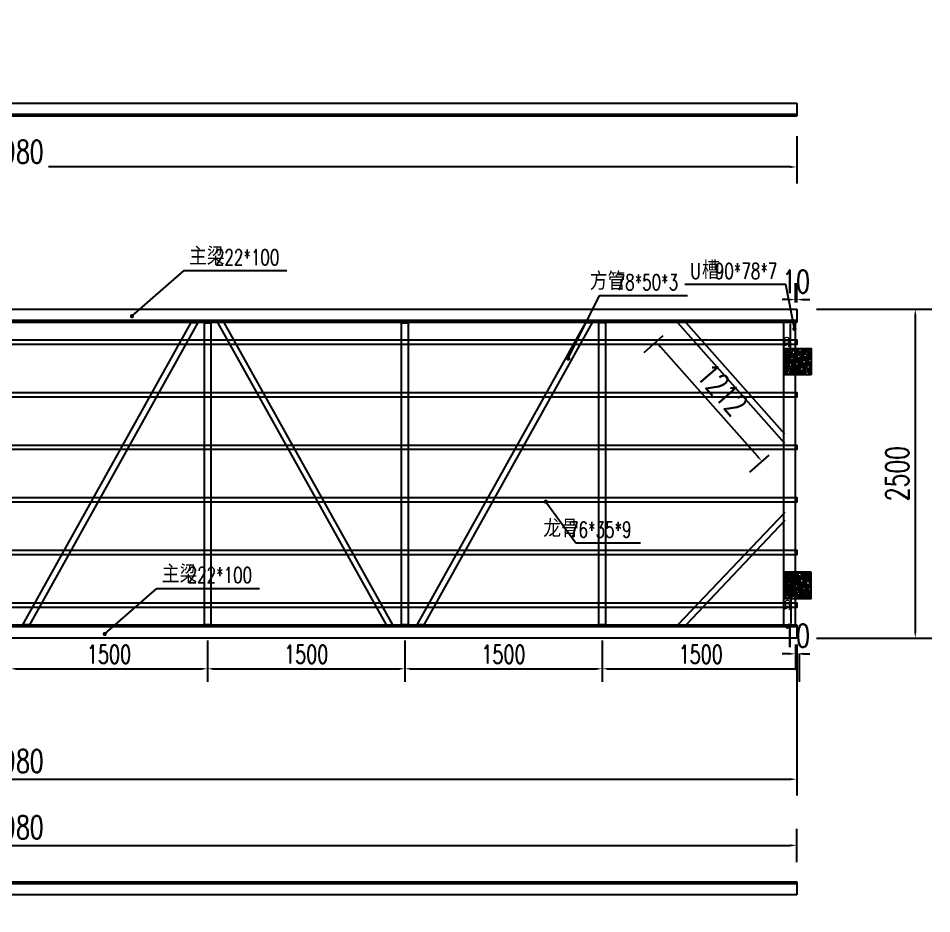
# Model space of a CAD drawing. Header units: millimetres. Extents: x 20612 to 95723, y -26499 to 156976.
# Drawn here: x 80936 to 87883, y -5335 to 1473 of the extents above; entities that cross this region are included whole.
import ezdxf

# ---------------------------------------------------------------- set-up
doc = ezdxf.new("R2010")
doc.units = ezdxf.units.MM
doc.header["$LTSCALE"] = 1000
for name, color, linetype in [('DIM_LEAD', 3, 'Continuous'), ('PUB_TEXT', 7, 'Continuous'), ('W-STEEL_KEEL钢龙骨', 5, 'Continuous'), ('浮箱U槽', 5, 'Continuous'), ('铝合金', 7, 'Continuous')]:
    doc.layers.add(name, color=color, linetype=linetype)
doc.styles.add('_TCH_DIM', font='SIMPLEX.shx', dxfattribs={"bigfont": 'hztxt.shx'})
doc.styles.add('STANDARD_T3', font='simplex.shx', dxfattribs={"width": 0.7, "bigfont": 'hztxt.shx'})
doc.dimstyles.new('W&&10', dxfattribs={"dimtxt": 35, "dimasz": 10, "dimexe": 25, "dimexo": 30, "dimgap": 10, "dimtad": 1, "dimdec": 0, "dimzin": 0, "dimdsep": 46, "dimtxsty": 'STANDARD_T3', "dimcen": 0.09, "dimclrd": 1, "dimclre": 1, "dimclrt": 7, "dimazin": 2, "dimtfac": 1, "dimtdec": 0, "dimtix": 1, "dimtmove": 2, "dimatfit": 3, "dimfxl": 100, "dimtolj": 1, "dimtzin": 0, "dimarcsym": 0})
doc.dimstyles.new('W&&40', dxfattribs={"dimtxt": 140, "dimasz": 40, "dimexe": 100, "dimexo": 120, "dimgap": 40, "dimtad": 1, "dimdec": 0, "dimzin": 0, "dimdsep": 46, "dimtxsty": 'STANDARD_T3', "dimcen": 0.09, "dimclrd": 1, "dimclre": 1, "dimclrt": 7, "dimazin": 2, "dimtfac": 1, "dimtdec": 0, "dimtix": 1, "dimtmove": 2, "dimatfit": 3, "dimfxl": 100, "dimtolj": 1, "dimtzin": 0, "dimarcsym": 0})
doc.dimstyles.new('W&&50', dxfattribs={"dimtxt": 175, "dimasz": 50, "dimexe": 125, "dimexo": 150, "dimgap": 50, "dimtad": 1, "dimdec": 0, "dimzin": 0, "dimdsep": 46, "dimtxsty": 'STANDARD_T3', "dimcen": 0.09, "dimclrd": 1, "dimclre": 1, "dimclrt": 7, "dimazin": 2, "dimtfac": 1, "dimtdec": 0, "dimtix": 1, "dimtmove": 2, "dimatfit": 3, "dimfxl": 100, "dimtolj": 1, "dimtzin": 0, "dimarcsym": 0})

# ---------------------------------------------------------------- blocks, each defined once
blk = doc.blocks.new('01')
h = blk.add_hatch()
h.set_pattern_fill('HOUND', color=77, scale=5)
h.paths.add_polyline_path([(50227.1, 12927.9), (50227.1, 12727.9), (50427.1, 12727.9), (50427.1, 12927.9)])
h.paths.add_polyline_path([(50382.1, 12892.9, -1), (50402.1, 12892.9, -1)], flags=16)
h.paths.add_polyline_path([(50252.1, 12892.9, -1), (50272.1, 12892.9, -1)], flags=16)
h.paths.add_polyline_path([(50402.1, 12762.9, -1), (50382.1, 12762.9, -1)], flags=16)
h.paths.add_polyline_path([(50272.1, 12762.9, -1), (50252.1, 12762.9, -1)], flags=16)
at = {"color": 251}
blk.add_lwpolyline([(50227.1, 12927.9), (50427.1, 12927.9), (50427.1, 12727.9), (50227.1, 12727.9)], close=True, dxfattribs=at)
at = {"color": 6}
for centre in [(50262.1, 12892.9), (50392.1, 12892.9), (50262.1, 12762.9), (50392.1, 12762.9)]:
    blk.add_circle(centre, 10, dxfattribs=at)
blk = doc.blocks.new('*D130')
at = {"color": 1, "lineweight": -2, "transparency": 16777216}
for p, q in [((86807.8, -848.9), (86807.8, -1128.4)), ((86831.4, -838.9), (86832.8, -838.9)), ((86846.4, -1138.4), (86782.8, -1138.4))]:
    blk.add_line(p, q, dxfattribs=at)
at = {"color": 1, "transparency": 16777216}
for points in [[(86806.1, -848.9), (86809.4, -848.9), (86807.8, -838.9)], [(86806.1, -1128.4), (86809.4, -1128.4), (86807.8, -1138.4)]]:
    blk.add_solid(points, dxfattribs=at)
at = {"layer": 'Defpoints', "color": 0, "transparency": 16777216}
for p in [(86801.4, -838.9), (86807.8, -1138.4), (86876.4, -1138.4)]:
    blk.add_point(p, dxfattribs=at)
at = {"color": 7, "transparency": 16777216, "insert": (86780.3, -988.7), "char_height": 35, "attachment_point": 5, "rotation": 90, "style": 'STANDARD_T3'}
blk.add_mtext('\\A1;300', dxfattribs=at)
blk = doc.blocks.new('*D131')
at = {"color": 1, "lineweight": -2, "transparency": 16777216}
for p, q in [((86846.4, -2839), (86788.4, -2839)), ((86813.4, -3128.9), (86813.4, -2849)), ((86831.4, -3138.9), (86838.4, -3138.9))]:
    blk.add_line(p, q, dxfattribs=at)
at = {"color": 1, "transparency": 16777216}
for points in [[(86811.7, -2849), (86815, -2849), (86813.4, -2839)], [(86811.7, -3128.9), (86815, -3128.9), (86813.4, -3138.9)]]:
    blk.add_solid(points, dxfattribs=at)
at = {"layer": 'Defpoints', "color": 0, "transparency": 16777216}
for p in [(86813.4, -2839), (86876.4, -2839), (86801.4, -3138.9)]:
    blk.add_point(p, dxfattribs=at)
at = {"color": 7, "transparency": 16777216, "insert": (86785.9, -2988.9), "char_height": 35, "attachment_point": 5, "rotation": 90, "style": 'STANDARD_T3'}
blk.add_mtext('\\A1;300', dxfattribs=at)
blk = doc.blocks.new('*D98')
at = {"layer": 'Defpoints', "color": 0, "transparency": 16777216}
for p in [(80876.2, -3138.9), (82375.9, -3138.9), (82375.9, -3472.9)]:
    blk.add_point(p, dxfattribs=at)
at = {"layer": '浮箱U槽', "color": 1, "lineweight": -2, "transparency": 16777216}
for p, q in [((80876.2, -3258.9), (80876.2, -3572.9)), ((82375.9, -3258.9), (82375.9, -3572.9)), ((80916.2, -3472.9), (82335.9, -3472.9))]:
    blk.add_line(p, q, dxfattribs=at)
at = {"layer": '浮箱U槽', "color": 1, "transparency": 16777216}
for points in [[(80916.2, -3466.3), (80916.2, -3479.6), (80876.2, -3472.9)], [(82335.9, -3466.3), (82335.9, -3479.6), (82375.9, -3472.9)]]:
    blk.add_solid(points, dxfattribs=at)
at = {"layer": '浮箱U槽', "color": 7, "transparency": 16777216, "insert": (81626.1, -3362.9), "char_height": 140, "attachment_point": 5, "style": 'STANDARD_T3'}
blk.add_mtext('\\A1;1500', dxfattribs=at)
blk = doc.blocks.new('*D99')
at = {"layer": 'Defpoints', "color": 0, "transparency": 16777216}
for p in [(82375.9, -3138.9), (83875.9, -3138.9), (83875.9, -3472.9)]:
    blk.add_point(p, dxfattribs=at)
at = {"layer": '浮箱U槽', "color": 1, "lineweight": -2, "transparency": 16777216}
for p, q in [((82375.9, -3258.9), (82375.9, -3572.9)), ((83875.9, -3258.9), (83875.9, -3572.9)), ((82415.9, -3472.9), (83835.9, -3472.9))]:
    blk.add_line(p, q, dxfattribs=at)
at = {"layer": '浮箱U槽', "color": 1, "transparency": 16777216}
for points in [[(82415.9, -3466.3), (82415.9, -3479.6), (82375.9, -3472.9)], [(83835.9, -3466.3), (83835.9, -3479.6), (83875.9, -3472.9)]]:
    blk.add_solid(points, dxfattribs=at)
at = {"layer": '浮箱U槽', "color": 7, "transparency": 16777216, "insert": (83125.9, -3362.9), "char_height": 140, "attachment_point": 5, "style": 'STANDARD_T3'}
blk.add_mtext('\\A1;1500', dxfattribs=at)
blk = doc.blocks.new('*D100')
at = {"layer": 'Defpoints', "color": 0, "transparency": 16777216}
for p in [(83875.9, -3138.9), (85375.9, -3138.9), (85375.9, -3472.9)]:
    blk.add_point(p, dxfattribs=at)
at = {"layer": '浮箱U槽', "color": 1, "lineweight": -2, "transparency": 16777216}
for p, q in [((83875.9, -3258.9), (83875.9, -3572.9)), ((85375.9, -3258.9), (85375.9, -3572.9)), ((83915.9, -3472.9), (85335.9, -3472.9))]:
    blk.add_line(p, q, dxfattribs=at)
at = {"layer": '浮箱U槽', "color": 1, "transparency": 16777216}
for points in [[(83915.9, -3466.3), (83915.9, -3479.6), (83875.9, -3472.9)], [(85335.9, -3466.3), (85335.9, -3479.6), (85375.9, -3472.9)]]:
    blk.add_solid(points, dxfattribs=at)
at = {"layer": '浮箱U槽', "color": 7, "transparency": 16777216, "insert": (84625.9, -3362.9), "char_height": 140, "attachment_point": 5, "style": 'STANDARD_T3'}
blk.add_mtext('\\A1;1500', dxfattribs=at)
blk = doc.blocks.new('*D101')
at = {"layer": 'Defpoints', "color": 0, "transparency": 16777216}
for p in [(85375.9, -3138.9), (86876.4, -3238.9), (86876.4, -3472.9)]:
    blk.add_point(p, dxfattribs=at)
at = {"layer": '浮箱U槽', "color": 1, "lineweight": -2, "transparency": 16777216}
for p, q in [((85375.9, -3258.9), (85375.9, -3572.9)), ((86876.4, -3358.9), (86876.4, -3572.9)), ((85415.9, -3472.9), (86836.4, -3472.9))]:
    blk.add_line(p, q, dxfattribs=at)
at = {"layer": '浮箱U槽', "color": 1, "transparency": 16777216}
for points in [[(85415.9, -3466.3), (85415.9, -3479.6), (85375.9, -3472.9)], [(86836.4, -3466.3), (86836.4, -3479.6), (86876.4, -3472.9)]]:
    blk.add_solid(points, dxfattribs=at)
at = {"layer": '浮箱U槽', "color": 7, "transparency": 16777216, "insert": (86126.2, -3362.9), "char_height": 140, "attachment_point": 5, "style": 'STANDARD_T3'}
blk.add_mtext('\\A1;1500', dxfattribs=at)
blk = doc.blocks.new('*D111')
at = {"color": 1, "lineweight": -2, "transparency": 16777216}
for p, q in [((85839.3, -941.5), (85692.8, -1071.7)), ((85819.5, -1026), (86558, -1857.3)), ((86644.3, -1847.5), (86497.8, -1977.7))]:
    blk.add_line(p, q, dxfattribs=at)
at = {"color": 1, "transparency": 16777216}
for points in [[(85825.7, -1020.5), (85813.2, -1031.6), (85786.2, -988.7)], [(86564.3, -1851.7), (86551.8, -1862.8), (86591.2, -1894.6)]]:
    blk.add_solid(points, dxfattribs=at)
at = {"layer": 'Defpoints', "color": 0, "transparency": 16777216}
for p in [(85951.4, -841.9), (86756.4, -1747.9), (86591.2, -1894.6)]:
    blk.add_point(p, dxfattribs=at)
at = {"color": 7, "transparency": 16777216, "insert": (86291.5, -1350.3), "char_height": 175, "attachment_point": 5, "rotation": 311.62194, "style": 'STANDARD_T3'}
blk.add_mtext('\\A1;1212', dxfattribs=at)
blk = doc.blocks.new('*D112')
at = {"color": 1, "lineweight": -2, "transparency": 16777216}
for p, q in [((74876.4, -3288.9), (74876.4, -4437.3)), ((86856.4, -3388.9), (86856.4, -4437.3)), ((74926.4, -4312.3), (86806.4, -4312.3))]:
    blk.add_line(p, q, dxfattribs=at)
at = {"color": 1, "transparency": 16777216}
for points in [[(74926.4, -4304), (74926.4, -4320.7), (74876.4, -4312.3)], [(86806.4, -4304), (86806.4, -4320.7), (86856.4, -4312.3)]]:
    blk.add_solid(points, dxfattribs=at)
at = {"layer": 'Defpoints', "color": 0, "transparency": 16777216}
for p in [(74876.4, -3138.9), (86856.4, -3238.9), (86856.4, -4312.3)]:
    blk.add_point(p, dxfattribs=at)
at = {"color": 7, "transparency": 16777216, "insert": (80866.4, -4174.8), "char_height": 175, "attachment_point": 5, "style": 'STANDARD_T3'}
blk.add_mtext('\\A1;11980', dxfattribs=at)
blk = doc.blocks.new('*D113')
at = {"color": 1, "lineweight": -2, "transparency": 16777216}
for p, q in [((74876.4, 577.5), (74876.4, 217.6)), ((86856.4, 577.5), (86856.4, 217.6)), ((74926.4, 342.6), (80565.6, 342.6)), ((86806.4, 342.6), (81167.2, 342.6))]:
    blk.add_line(p, q, dxfattribs=at)
at = {"color": 1, "transparency": 16777216}
for points in [[(74926.4, 350.9), (74926.4, 334.3), (74876.4, 342.6)], [(86806.4, 350.9), (86806.4, 334.3), (86856.4, 342.6)]]:
    blk.add_solid(points, dxfattribs=at)
at = {"layer": 'Defpoints', "color": 0, "transparency": 16777216}
for p in [(74876.4, 727.5), (86856.4, 727.5), (86856.4, 342.6)]:
    blk.add_point(p, dxfattribs=at)
at = {"color": 7, "transparency": 16777216, "insert": (80866.4, 457.7), "char_height": 175, "attachment_point": 5, "style": 'STANDARD_T3'}
blk.add_mtext('\\A1;11980', dxfattribs=at)
blk = doc.blocks.new('*D114')
at = {"color": 1, "lineweight": -2, "transparency": 16777216}
for p, q in [((74950.1, 971.1), (75020.6, 1204)), ((74726.4, 727.5), (74378.6, 727.5))]:
    blk.add_line(p, q, dxfattribs=at)
blk.add_arc((74876.4, 727.5), 372.8, 80.85077, 172.30934, dxfattribs=at)
at = {"color": 1, "transparency": 16777216}
for points in [[(74937.6, 1103.7), (74933.8, 1087.5), (74984.4, 1084.3)], [(74515.3, 776.9), (74498.7, 778), (74503.6, 727.5)]]:
    blk.add_solid(points, dxfattribs=at)
at = {"layer": 'Defpoints', "color": 0, "transparency": 16777216}
for p in [(74756.4, 1080.5), (74906.7, 827.5), (74876.4, 727.5), (74876.4, 727.5), (86856.4, 727.5)]:
    blk.add_point(p, dxfattribs=at)
at = {"color": 7, "transparency": 16777216, "insert": (74572.3, 1137.3), "char_height": 175, "attachment_point": 5, "rotation": 36.58005, "style": 'STANDARD_T3'}
blk.add_mtext('\\A1;106.84°', dxfattribs=at)
blk = doc.blocks.new('*D118')
at = {"color": 1, "lineweight": -2, "transparency": 16777216}
for p, q in [((74876.4, -4941.9), (74876.4, -4690.7)), ((86856.4, -4941.9), (86856.4, -4690.7)), ((74926.4, -4815.7), (86806.4, -4815.7))]:
    blk.add_line(p, q, dxfattribs=at)
at = {"color": 1, "transparency": 16777216}
for points in [[(74926.4, -4807.4), (74926.4, -4824.1), (74876.4, -4815.7)], [(86806.4, -4807.4), (86806.4, -4824.1), (86856.4, -4815.7)]]:
    blk.add_solid(points, dxfattribs=at)
at = {"layer": 'Defpoints', "color": 0, "transparency": 16777216}
for p in [(86856.4, -4815.7), (74876.4, -5091.9), (86856.4, -5091.9)]:
    blk.add_point(p, dxfattribs=at)
at = {"color": 7, "transparency": 16777216, "insert": (80866.4, -4678.2), "char_height": 175, "attachment_point": 5, "style": 'STANDARD_T3'}
blk.add_mtext('\\A1;11980', dxfattribs=at)
blk = doc.blocks.new('*D119')
at = {"color": 1, "lineweight": -2, "transparency": 16777216}
blk.add_arc((74906.7, -5191.9), 102.3, 28.2828, 78.54698, dxfattribs=at)
at = {"color": 1, "transparency": 16777216}
for points in [[(74927.4, -5099.9), (74926.6, -5083.3), (74877, -5093.9)], [(75004.8, -5141.3), (74988.7, -5145.4), (75009, -5191.9)]]:
    blk.add_solid(points, dxfattribs=at)
at = {"layer": 'Defpoints', "color": 0, "transparency": 16777216}
for p in [(74876.4, -5091.9), (74989.8, -5132.3), (74906.7, -5191.9), (74906.7, -5191.9), (86856.4, -5191.9)]:
    blk.add_point(p, dxfattribs=at)
at = {"color": 7, "transparency": 16777216, "insert": (75049.6, -4999.3), "char_height": 175, "attachment_point": 5, "rotation": 323.41489, "style": 'STANDARD_T3'}
blk.add_mtext('\\A1;106.83°', dxfattribs=at)
blk = doc.blocks.new('*D123')
at = {"color": 1, "lineweight": -2, "transparency": 16777216}
for p, q in [((87006.4, -738.9), (87883.4, -738.9)), ((87758.4, -788.9), (87758.4, -3188.9)), ((87006.4, -3238.9), (87883.4, -3238.9))]:
    blk.add_line(p, q, dxfattribs=at)
at = {"color": 1, "transparency": 16777216}
for points in [[(87750.1, -788.9), (87766.7, -788.9), (87758.4, -738.9)], [(87750.1, -3188.9), (87766.7, -3188.9), (87758.4, -3238.9)]]:
    blk.add_solid(points, dxfattribs=at)
at = {"layer": 'Defpoints', "color": 0, "transparency": 16777216}
for p in [(86856.4, -738.9), (86856.4, -3238.9), (87758.4, -3238.9)]:
    blk.add_point(p, dxfattribs=at)
at = {"color": 7, "transparency": 16777216, "insert": (87620.9, -1988.9), "char_height": 175, "attachment_point": 5, "rotation": 90, "style": 'STANDARD_T3'}
blk.add_mtext('\\A1;2500', dxfattribs=at)
blk = doc.blocks.new('*D126')
at = {"color": 1, "lineweight": -2, "transparency": 16777216}
for p, q in [((86846.4, -688.9), (86846.4, -540.9)), ((86856.4, -688.9), (86856.4, -540.9)), ((86796.4, -665.9), (86746.4, -665.9)), ((86846.4, -665.9), (86856.4, -665.9)), ((86906.4, -665.9), (86956.4, -665.9))]:
    blk.add_line(p, q, dxfattribs=at)
at = {"color": 1, "transparency": 16777216}
for points in [[(86796.4, -657.5), (86796.4, -674.2), (86846.4, -665.9)], [(86906.4, -657.5), (86906.4, -674.2), (86856.4, -665.9)]]:
    blk.add_solid(points, dxfattribs=at)
at = {"layer": 'Defpoints', "color": 0, "transparency": 16777216}
for p in [(86856.4, -665.9), (86846.4, -838.9), (86856.4, -838.9)]:
    blk.add_point(p, dxfattribs=at)
at = {"color": 7, "transparency": 16777216, "insert": (86851.4, -528.4), "char_height": 175, "attachment_point": 5, "style": 'STANDARD_T3'}
blk.add_mtext('\\A1;10', dxfattribs=at)
blk = doc.blocks.new('*D127')
at = {"color": 1, "lineweight": -2, "transparency": 16777216}
for p, q in [((86846.4, -3288.9), (86846.4, -3483.9)), ((86856.4, -3288.9), (86856.4, -3483.9)), ((86796.4, -3358.9), (86746.4, -3358.9)), ((86846.4, -3358.9), (86856.4, -3358.9)), ((86906.4, -3358.9), (86956.4, -3358.9))]:
    blk.add_line(p, q, dxfattribs=at)
at = {"color": 1, "transparency": 16777216}
for points in [[(86796.4, -3350.6), (86796.4, -3367.2), (86846.4, -3358.9)], [(86906.4, -3350.6), (86906.4, -3367.2), (86856.4, -3358.9)]]:
    blk.add_solid(points, dxfattribs=at)
at = {"layer": 'Defpoints', "color": 0, "transparency": 16777216}
for p in [(86846.4, -3138.9), (86856.4, -3138.9), (86856.4, -3358.9)]:
    blk.add_point(p, dxfattribs=at)
at = {"color": 7, "transparency": 16777216, "insert": (86851.4, -3221.4), "char_height": 175, "attachment_point": 5, "style": 'STANDARD_T3'}
blk.add_mtext('\\A1;10', dxfattribs=at)

msp = doc.modelspace()

# ---------------------------------------------------------------- linework, layer by layer
at = {"color": 4}
for p, q in [((86856.4, 827.54), (86856.4, 727.54)), ((86856.4, -5091.87), (86856.4, -5191.87))]:
    msp.add_line(p, q, dxfattribs=at)
at = {"color": 1}
for p, q in [((86766.4, -1759.16), (85951.4, -841.91)), ((86766.4, -1688.88), (86015.57, -841.91)), ((86766.4, -2284.35), (85951.4, -3138.91)), ((86766.4, -2344.16), (86015.57, -3138.91))]:
    msp.add_line(p, q, dxfattribs=at)
for points in [[(81020.51, -3138.91), (80970.51, -3138.91), (82251.82, -838.91), (82301.82, -838.91)], [(82351.51, -841.91), (82401.51, -841.91), (82401.51, -3138.91), (82351.51, -3138.91)], [(82501.51, -838.91), (82451.51, -838.91), (83734.1, -3138.91), (83784.1, -3138.91)], [(83851.51, -841.91), (83901.51, -841.91), (83901.51, -3138.91), (83851.51, -3138.91)], [(85251.51, -838.91), (85301.51, -838.91), (84020.2, -3138.91), (83970.2, -3138.91)], [(85351.51, -838.91), (85401.51, -838.91), (85401.51, -3138.91), (85351.51, -3138.91)]]:
    msp.add_lwpolyline(points, close=True, dxfattribs=at)
at = {"color": 6}
msp.add_lwpolyline([(86846.4, -838.91), (86756.4, -838.91), (86756.4, -3138.91), (86846.4, -3138.91)], close=True, dxfattribs=at)
at = {"layer": 'DIM_LEAD'}
for p, q in [((81800.97, -791.78), (82197.62, -445.85)), ((82197.62, -445.85), (82977.8, -445.85)), ((86773.48, -551.06), (86005.73, -551.06)), ((86839.17, -888.39), (86773.48, -551.06)), ((85119.32, -1114.15), (85357.21, -635.19)), ((85357.21, -635.19), (86025.87, -635.19)), ((84948.27, -2202.3), (85176.24, -2516)), ((85176.24, -2516), (85667.24, -2516)), ((81593.77, -3207.81), (81990.42, -2861.89)), ((81990.42, -2861.89), (82770.6, -2861.89))]:
    msp.add_line(p, q, dxfattribs=at)
at = {"layer": 'DIM_LEAD', "const_width": 16}
for points in [[(81794.94, -797.04, 1), (81807, -786.52, 1)], [(86840.7, -896.24, 1), (86837.64, -880.54, 1)], [(85115.76, -1121.32, 1), (85122.88, -1106.99, 1)], [(84943.57, -2195.83, 1), (84952.98, -2208.78, 1)], [(81587.74, -3213.07, 1), (81599.8, -3202.55, 1)]]:
    msp.add_lwpolyline(points, format="xyb", close=True, dxfattribs=at)
at = {"layer": 'W-STEEL_KEEL钢龙骨', "color": 4}
for points in [[(74876.4, -971.41), (86856.4, -971.41), (86856.4, -1006.41), (74876.4, -1006.41)], [(74876.4, -1371.41), (86856.4, -1371.41), (86856.4, -1406.41), (74876.4, -1406.41)], [(74876.4, -1771.41), (86856.4, -1771.41), (86856.4, -1806.41), (74876.4, -1806.41)], [(74876.4, -2171.41), (86856.4, -2171.41), (86856.4, -2206.41), (74876.4, -2206.41)], [(74876.4, -2571.41), (86856.4, -2571.41), (86856.4, -2606.41), (74876.4, -2606.41)], [(74876.4, -2971.41), (86856.4, -2971.41), (86856.4, -3006.41), (74876.4, -3006.41)]]:
    msp.add_lwpolyline(points, close=True, dxfattribs=at)
at = {"layer": '铝合金', "color": 3}
for p, q in [((74906.67, 827.54), (86856.4, 827.54)), ((86856.4, 727.54), (74876.4, 727.54)), ((86856.4, 740.54), (74880.33, 740.57)), ((74906.67, -738.91), (86856.4, -738.91)), ((86856.4, -738.91), (86856.4, -838.91)), ((86856.4, -838.91), (74876.4, -838.91)), ((74876.4, -3138.91), (86856.4, -3138.91)), ((86856.4, -3138.91), (86856.4, -3238.91)), ((86856.4, -3238.91), (74906.65, -3238.91)), ((74876.4, -5091.87), (86856.4, -5091.87)), ((86856.4, -5191.87), (74906.65, -5191.87))]:
    msp.add_line(p, q, dxfattribs=at)
at = {"layer": '铝合金', "color": 251}
for p, q in [((86856.4, -825.91), (74880.33, -825.89)), ((74880.34, -3151.91), (86856.4, -3151.91)), ((74880.34, -5104.87), (86856.4, -5104.87))]:
    msp.add_line(p, q, dxfattribs=at)

# ---------------------------------------------------------------- block references
at = {"color": 4, "rotation": 180}
msp.add_blockref('01', (137193.55, 11689.46), dxfattribs=at)
at = {"color": 4, "xscale": -1}
msp.add_blockref('01', (137193.55, -15666.84), dxfattribs=at)

# ---------------------------------------------------------------- texts
at = {"layer": 'PUB_TEXT', "color": 7, "style": '_TCH_DIM'}
for s, height, p in [('主梁', 135.035, (82235.21, -403.85)), ('槽', 135.04, (86135.73, -509.06)), ('方管', 135.035, (85283.28, -593.19)), ('龙骨', 135.035, (84928.64, -2474)), ('主梁', 135.035, (82028.01, -2819.89))]:
    msp.add_text(s, height=height, dxfattribs=at).set_placement(p)
at = {"layer": 'PUB_TEXT', "color": 7, "style": '_TCH_DIM', "width": 0.705882}
for s, p in [('222*100', (82431.8, -403.85)), ('U', (86047.73, -509.06)), ('90*78*7', (86234.03, -509.06)), ('78*50*3', (85479.87, -593.19)), ('76*35*9', (85125.24, -2474)), ('222*100', (82224.6, -2819.89))]:
    msp.add_text(s, height=119, dxfattribs=at).set_placement(p)

# ---------------------------------------------------------------- dimensions: what is measured, and where the dimension line sits
at = {"color": 4}
for base, line1, line2, picture, middle in [((74756.43, 1080.49), ((86856.4, 727.54), (74876.4, 727.54)), ((74906.67, 827.54), (74876.4, 727.54)), '*D114', (74572.3, 1137.31)), ((74989.84, -5132.29), ((86856.4, -5191.87), (74906.65, -5191.87)), ((74876.4, -5091.87), (74906.65, -5191.87)), '*D119', (75049.59, -4999.29))]:
    dim = msp.add_angular_dim_2l(base=base, line1=line1, line2=line2, dimstyle='W&&50', dxfattribs=at)
    dim.commit()
    dim.dimension.update_dxf_attribs({"geometry": picture, "text_midpoint": middle})
dim = msp.add_linear_dim(base=(86856.4, 342.61), p1=(74876.4, 727.54), p2=(86856.4, 727.54), dimstyle='W&&50', dxfattribs=at)
dim.commit()
dim.dimension.update_dxf_attribs({"geometry": '*D113', "text_midpoint": (80866.4, 457.68), "dimtype": 160})
for base, p1, p2, picture, middle in [((86856.4, -665.88), (86846.4, -838.91), (86856.4, -838.91), '*D126', (86851.4, -528.38)), ((86856.4, -3358.91), (86846.4, -3138.91), (86856.4, -3138.91), '*D127', (86851.4, -3221.41)), ((86856.4, -4312.34), (74876.4, -3138.91), (86856.4, -3238.91), '*D112', (80866.4, -4174.84)), ((86856.4, -4815.74), (74876.4, -5091.87), (86856.4, -5091.87), '*D118', (80866.4, -4678.24))]:
    dim = msp.add_linear_dim(base=base, p1=p1, p2=p2, dimstyle='W&&50', dxfattribs=at)
    dim.commit()
    dim.dimension.update_dxf_attribs({"geometry": picture, "text_midpoint": middle})
dim = msp.add_linear_dim(base=(87758.39, -3238.91), p1=(86856.4, -738.91), p2=(86856.4, -3238.91), angle=90, dimstyle='W&&50', dxfattribs=at)
dim.commit()
dim.dimension.update_dxf_attribs({"geometry": '*D123', "text_midpoint": (87620.89, -1988.91)})
dim = msp.add_aligned_dim(p1=(85951.4, -841.91), p2=(86756.4, -1747.9), distance=-220.93, dimstyle='W&&50', dxfattribs=at)
dim.commit()
dim.dimension.update_dxf_attribs({"geometry": '*D111', "text_midpoint": (86291.54, -1350.32)})
for base, p1, p2, picture, middle in [((86807.75003963, -1138.41039648), (86801.40388663, -838.91039648), (86876.40388663, -1138.41039648), '*D130', (86780.25003963, -988.66039648)), ((86813.35, -2838.97), (86801.4, -3138.91), (86876.4, -2838.97), '*D131', (86785.85, -2988.94))]:
    dim = msp.add_linear_dim(base=base, p1=p1, p2=p2, angle=90, dimstyle='W&&10')
    dim.commit()
    dim.dimension.update_dxf_attribs({"geometry": picture, "text_midpoint": middle})
at = {"layer": '浮箱U槽'}
for base, p1, p2, picture, middle in [((82375.91, -3472.92), (80876.22, -3138.91), (82375.91, -3138.91), '*D98', (81626.06, -3362.92)), ((83875.91, -3472.92), (82375.91, -3138.91), (83875.91, -3138.91), '*D99', (83125.91, -3362.92)), ((85375.91, -3472.92), (83875.91, -3138.91), (85375.91, -3138.91), '*D100', (84625.91, -3362.92)), ((86876.4, -3472.92), (85375.91, -3138.91), (86876.4, -3238.91), '*D101', (86126.16, -3362.92))]:
    dim = msp.add_linear_dim(base=base, p1=p1, p2=p2, dimstyle='W&&40', dxfattribs=at)
    dim.commit()
    dim.dimension.update_dxf_attribs({"geometry": picture, "text_midpoint": middle})

doc.saveas('drawing.dxf')
